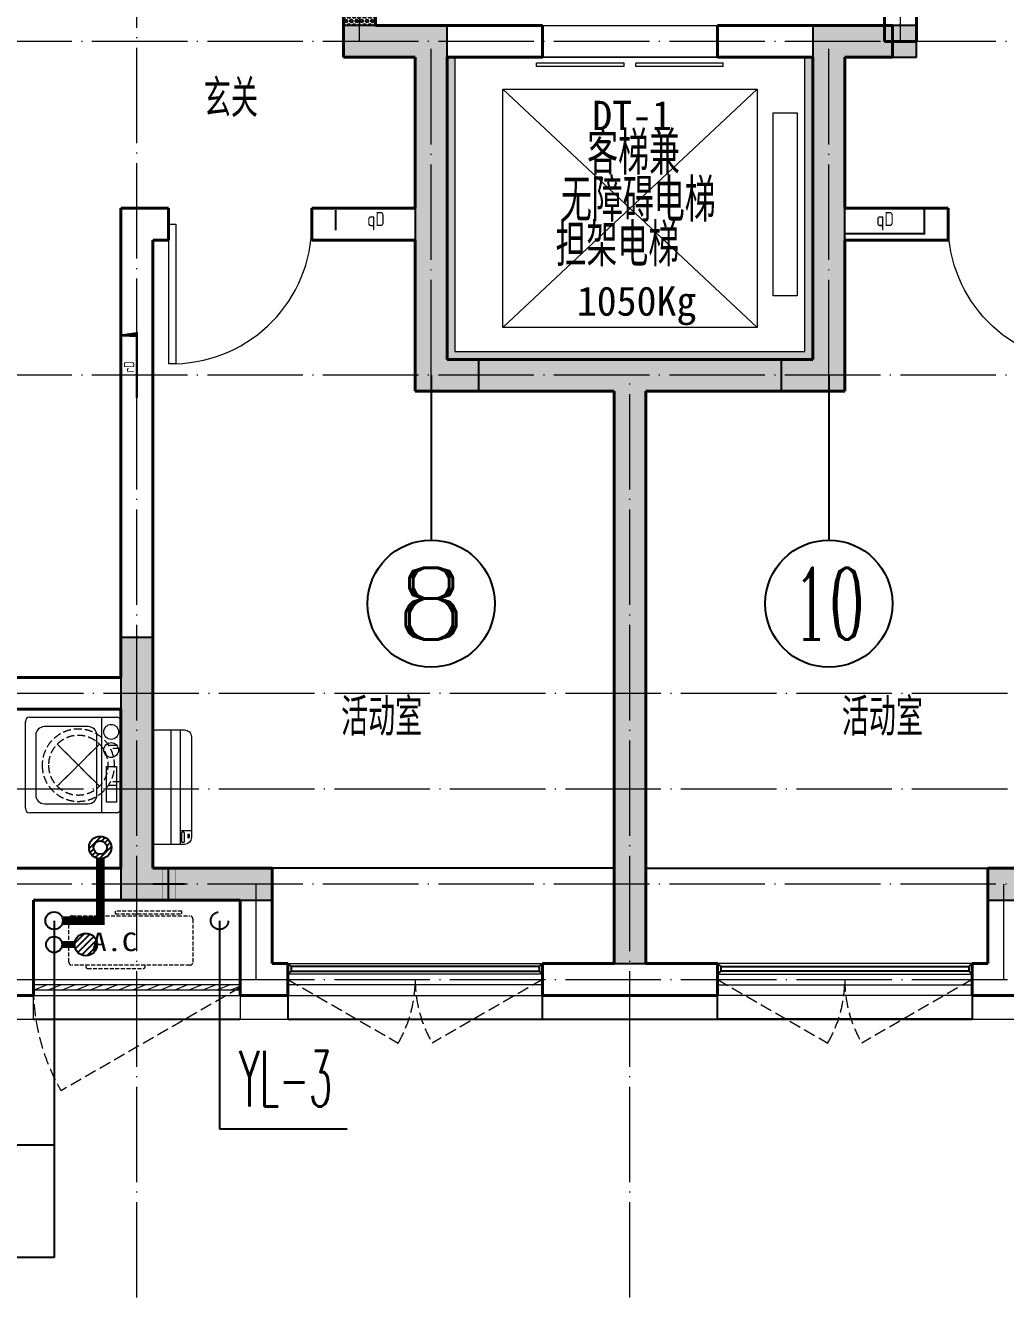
# Model space of a CAD drawing. Extents: x 27938 to 1042331, y -235042 to 1535213.
# Drawn here: x 690817 to 696977, y 362824 to 370824 of the extents above; entities that cross this region are included whole.
import ezdxf
from ezdxf.enums import TextEntityAlignment as Align

# ---------------------------------------------------------------- set-up
doc = ezdxf.new("R2010")
doc.units = 0
doc.header["$LTSCALE"] = 1000
doc.header["$MEASUREMENT"] = 0
for name, pattern in [('$1$DASH', [0.35, 0.25, -0.1]), ('DASH', [0.35, 0.25, -0.1]), ('DOTE', [2.4200000000000004, 2, -0.2, 0.02, -0.2])]:
    doc.linetypes.add(name, pattern=pattern)
for name, color, linetype in [('$RECOVER_210609100354-0', 7, 'Continuous'), ('$RECOVER_210609100354-25', 7, 'Continuous'), ('3-栏杆1', 135, 'Continuous'), ('3.5方案汇报，与郭总、侯月琴确定户型_t8$0$2020.03.04 -1安徽标准化洋房户型(UA）_t8_t8$0$看线', 154, 'Continuous'), ('AXIS', 3, 'Continuous'), ('AXIS_TEXT', 4, 'Continuous'), ('COLUMN', 9, 'Continuous'), ('DIM_凝结', 3, 'Continuous'), ('DIM_污水', 3, 'Continuous'), ('DIM_雨水', 3, 'Continuous'), ('EQUIP_地漏', 7, 'Continuous'), ('PIPE-凝结', 150, 'N'), ('PIPE-污水', 2, 'W'), ('PUB_TEXT', 4, 'Continuous'), ('VPIPE-凝结', 150, 'Continuous'), ('VPIPE-污水', 2, 'W'), ('VPIPE-雨水', 4, 'DASH'), ('保温', 6, 'Continuous'), ('机电标识类', 1, 'Continuous'), ('看线', 251, 'Continuous')]:
    doc.layers.add(name, color=color, linetype=linetype)
for name, color, linetype, lineweight in [('3.5方案汇报，与郭总、侯月琴确定户型_t8$0$STAIR', 2, 'Continuous', 18), ('DOTE', 19, 'DOTE', 9), ('EQUIP-消防', 3, 'Continuous', 20), ('LVTRY', 1, 'Continuous', 13), ('PUB_HATCH', 8, 'Continuous', 9), ('WALL', 9, 'Continuous', 40), ('WINDOW', 8, 'Continuous', 15), ('填充', 251, 'Continuous', 5), ('平面-空调室内机', 176, 'Continuous', 9), ('平面-空调预留孔', 173, 'Continuous', 15), ('空调', 76, 'Continuous', 13)]:
    doc.layers.add(name, color=color, linetype=linetype, lineweight=lineweight)
doc.styles.add('_TCH_AXIS', font='COMPLEX', dxfattribs={"bigfont": 'GBCBIG'})
doc.styles.add('_TWT_SERIAL', font='simplex.shx', dxfattribs={"width": 0.6, "oblique": 10, "height": 3, "bigfont": 'aadri.shx'})
doc.styles.add('COMPLEX', font='COMPLEX')
doc.styles.get("Standard").update_dxf_attribs({"font": 'gbenor.shx', "bigfont": 'gbcbig.shx'})
doc.styles.add('房间名称', font='TSSDENG', dxfattribs={"width": 0.8, "bigfont": 'HZTXT'})
doc.styles.add('黑体', font='simhei.ttf')
doc.linetypes.add('N', pattern='A,3,-0.2,["N",Standard,S=0.25,R=0,X=-0.1,Y=-0.115],-0.2', length=3.4)
doc.linetypes.add('W', pattern='A,3,-0.2,["W",Standard,S=0.25,R=0,X=-0.1,Y=-0.115],-0.2', length=3.4)
pattern_1 = [(90, (0, 0), (-16.49778, 1.010197673501861e-15), [9.525, -19.05]), (210, (0, 0), (8.248889999999996, -14.28749658604684), [9.525, -19.05]), (150, (5.83238038093927e-16, 9.525), (-8.248890000000003, -14.28749658604684), [9.525, -19.05])]

# ---------------------------------------------------------------- blocks, each defined once
blk = doc.blocks.new('RECTANG')
at = {"color": 0}
for p, q in [((1.00000000000004, 1.00000000000004), (0, 1.00000000000004)), ((0, 1.00000000000004), (0, 0)), ((1.00000000000004, 0), (1.00000000000004, 1.00000000000004)), ((0, 0), (1.00000000000004, 0))]:
    blk.add_line(p, q, dxfattribs=at)
blk = doc.blocks.new('洗衣机')
at = {"layer": 'LVTRY', "color": 0}
for p, q in [((3790993.746954995, 243444.5237557961), (3790993.746954995, 242899.1124234381)), ((3791567.361739737, 243472.1311109139), (3791020.978428917, 243472.1311109139)), ((3791116.547650196, 243472.1311109139), (3791116.547650196, 242871.5050683203)), ((3791594.59321366, 242899.1124234381), (3791594.59321366, 243444.5237557961)), ((3791198.977629842, 243412.6941587822), (3791474.884451542, 243412.6941587822)), ((3791145.054954439, 242982.4807401235), (3791145.054954439, 243358.0271784722)), ((3791528.807126945, 243358.0271784722), (3791528.807126945, 242982.4807401235)), ((3791474.884451542, 242927.8137598135), (3791198.977629842, 242927.8137598135)), ((3791020.978428917, 242871.5050683203), (3791567.361739737, 242871.5050683203))]:
    blk.add_line(p, q, dxfattribs=at)
at = {"layer": 'LVTRY', "color": 0, "extrusion": (0, 0, -1)}
for centre, major_axis, ratio, start_param, end_param in [((3791020.978428917, 243444.5237557961), (-1.908531711022078e-08, 27.60735511779785), 0.9863847444471043, -1.570796326112996, 7.008549296472211e-10), ((3791567.361739737, 243444.5237557961), (-5.264563262736361e-09, 27.60735511779785), 0.9863847444471043, 1.933262439024475e-10, 1.570796326982994), ((3791055.147302595, 243379.8474220779), (-1.532403957494624e-08, 46.92390957762836), 0.9863847444493448, 3.141592653920872, 9.424777961100459), ((3791198.977629842, 243358.0271784722), (4.764609934498854e-09, 54.66698031005217), 0.9863847444472746, 4.712388980298719, 6.283185307091227), ((3791474.884451542, 243358.0271784722), (-4.76474120185596e-09, 54.66698031005217), 0.9863847444472746, 8.836242848531128e-11, 1.57079632688087), ((3791055.147302595, 243265.6659087724), (-1.532403957494624e-08, 46.92390957762836), 0.9863847444493448, 3.141592653920872, 9.424777961100459), ((3791198.977629842, 242982.4807401235), (-6.265914279833452e-09, 54.66698031005218), 0.9863847444472746, 3.141592653705994, 4.712388980497749), ((3791474.884451542, 242982.4807401235), (6.265651745155644e-09, 54.66698031005217), 0.986384744447275, 1.570796326681842, 3.141592653473596), ((3791020.978428917, 242899.1124234381), (1.908525212675288e-08, 27.60735511779785), 0.9863847444471043, 3.14159265288894, 4.712388979702792), ((3791567.361739737, 242899.1124234381), (5.264433297526799e-09, 27.60735511779784), 0.9863847444471044, 1.570796326606803, 3.141592653396471)]:
    blk.add_ellipse(centre, major_axis=major_axis, ratio=ratio, start_param=start_param, end_param=end_param, dxfattribs=at)
at = {"layer": 'LVTRY', "color": 8, "xscale": 63.25620569481588, "yscale": 224.5369532744355, "zscale": 64.12934308941763, "rotation": 180}
blk.add_blockref('RECTANG', (3791085.200501846, 243162.4333077016), dxfattribs=at)
blk = doc.blocks.new('dnfhfn')
at = {"color": 0, "linetype": '$1$DASH', "ltscale": 0.2}
for p, q in [((101.8984962723892, 495.000031470118, -2.359636360997379e-09), (121.8984962723892, 495.000031470118, -2.359636360997379e-09)), ((101.8984962723892, 417.1853479389541, -2.359636360997379e-09), (101.8984962723892, 495.000031470118, -2.359636360997379e-09)), ((121.8984962723892, 495.000031470118, -2.359636360997379e-09), (121.8984962723892, 429.0058331504954, -2.359636360997379e-09)), ((353.1017998967993, 495.000031470118, -2.359636360997379e-09), (333.1017998967993, 495.000031470118, -2.359636360997379e-09)), ((333.1017998967993, 495.000031470118, -2.359636360997379e-09), (333.1017998967993, 429.0058331504954, -2.359636360997379e-09)), ((353.1017998967993, 417.1853479389541, -2.359636360997379e-09), (353.1017998967993, 495.000031470118, -2.359636360997379e-09))]:
    blk.add_line(p, q, dxfattribs=at)
at = {"color": 0, "linetype": '$1$DASH', "ltscale": 0.2, "elevation": -2.359636360997379e-09}
for points in [[(94.91774319857359, 360.0825529289432), (94.91774319857359, 360.0825529289432), (360.0827860850841, 94.91750992601737), (360.0827860850841, 94.91750992601737)], [(360.0827861726284, 360.0825529010035), (94.91774310916662, 94.91750995395705), (94.91774310916662, 94.91750995395705), (360.0827861726284, 360.0825529010035)]]:
    blk.add_lwpolyline(points, close=True, dxfattribs=at)
at = {"color": 0, "linetype": '$1$DASH', "ltscale": 0.2}
for radius in [227.5000000426377, 187.5000000426377]:
    blk.add_circle((227.5002646408975, 227.5000314274803, -2.359636360997379e-09), radius, dxfattribs=at)
blk = doc.blocks.new('ASDFSD')
at = {"layer": '3-栏杆1', "color": 0}
for p, q in [((681762.5879415963, 334937.5442401596), (681742.3193111992, 334955.3318184742)), ((681742.3193111992, 334955.3318184742), (681762.5879414161, 334937.5442403179)), ((681742.3193347491, 334888.4150854239), (681762.5879414133, 334908.2619604596)), ((681762.5879414161, 334937.5442403179), (681762.5879414133, 334908.2619604596)), ((683322.0506670028, 334937.4781505512), (681762.5879414163, 334937.5226424761)), ((681762.5879414135, 334908.2403724216), (683322.0506670056, 334908.1959003614)), ((683322.0506668226, 334937.5442278689), (683342.3192972196, 334955.3318061834)), ((683342.3192972196, 334955.3318061834), (683322.0506670028, 334937.5442280272)), ((683322.0506670028, 334937.5442280272), (683322.0506670056, 334908.2619481689)), ((683322.0506670056, 334908.2619481689), (683342.3192736697, 334888.4150731332)), ((683342.3192736697, 334888.4150731332), (683322.0506670056, 334908.2619481689))]:
    blk.add_line(p, q, dxfattribs=at)
blk = doc.blocks.new('dongkong')
at = {"color": 0}
blk.add_wipeout([(-603756.0415179721, 210770.96306340612), (-603756.0415180603, 210570.80961624245), (-603836.0415181214, 210570.80961593534), (-603836.0415181519, 210770.96306307407)], dxfattribs=at)
at = {"layer": '机电标识类', "color": 0, "linetype": 'DASH', "ltscale": 400}
for p, q in [((-603796.0415180789, 210770.9630630909), (-603796.0415180789, 210570.8096162414)), ((-603896.0415180789, 210670.6929921169), (-603696.0415180789, 210670.6929921169))]:
    blk.add_line(p, q, dxfattribs=at)
at = {"layer": '空调', "color": 0, "linetype": 'DASH', "const_width": 2}
blk.add_lwpolyline([(-603756.0415180789, 210770.9630630909), (-603756.0415180789, 210570.8096162414), (-603836.0415180789, 210570.8096162414), (-603836.0415180789, 210770.9630630909)], close=True, dxfattribs=at)
blk = doc.blocks.new('A$C001338C2')
at = {"color": 0}
for p, q in [((844.9999883423079, 303.6000072514144), (54.99998834231155, 303.6000543390692)), ((109.0525457565491, 214.7673082745569), (109.0525510513944, 303.6000511174025)), ((-1.49359439092e-05, 248.6000576173246), (-2.84423585981e-05, 22.0000576172315)), ((899.9999715576414, 22.00000397306576), (899.9999850640525, 248.6000039731589)), ((21.99997024633922, 5.63059293199e-05), (877.9999702463392, 5.2843679441e-06))]:
    blk.add_line(p, q, dxfattribs=at)
at = {"color": 0, "lineweight": 5}
for p, q in [((899.9999830474662, 214.7672611304297), (-1.69525337697e-05, 214.7673147745954)), ((899.9999787804518, 143.1781611304468), (-2.12195482163e-05, 143.1782147746126))]:
    blk.add_line(p, q, dxfattribs=at)
at = {"color": 0}
for points in [[(89.24090579471158, 226.3562818807586), (22.19125331861505, 226.3562858772129, -0.414213562372504), (16.6912536464406, 231.8562862050385), (16.69125431894281, 243.1390318179401, -0.414213562373095), (22.19125464676836, 248.6390314901146), (89.24090712286488, 248.6390274936603, -0.414213562373095), (94.74090679503934, 243.1390271658347), (94.74090612253713, 231.8562815529331, -0.414213562373095)], [(73.08482630450817, 275.0144977724194), (56.77886350143308, 275.0144987443309, -0.414213562373095), (51.27886382925863, 280.5144990721565), (51.27886400034913, 283.3844664433818, -0.414213562373095), (56.77886432817468, 288.8844661155563), (73.08482713124977, 288.8844651436448, -0.4142135623732024), (78.58482680342422, 283.3844648158192), (78.58482663233372, 280.5144974445939, -0.414213562373095)]]:
    blk.add_lwpolyline(points, format="xyb", close=True, dxfattribs=at)
for centre, radius, start, end in [((54.99998506405609, 248.6000543390692), 55.0000000000001, 89.99999658490542, 179.9999965849054), ((844.9999850640525, 248.6000072514144), 55.0000000000001, 359.9999965849054, 89.99999658490542), ((21.9999715576414, 22.00005630592932), 22.00000000000004, 179.9999965849054, 269.9999965849054), ((877.9999715576414, 22.00000528436794), 22.00000000000004, 269.9999965849054, 359.9999965849054)]:
    blk.add_arc(centre, radius, start, end, dxfattribs=at)
blk = doc.blocks.new('gsergvr')
at = {"layer": '平面-空调预留孔', "color": 0, "linetype": 'DASH', "ltscale": 0.1}
for p, q in [((34075.40689820799, 17176.21177392045), (34075.40689820799, 17166.21177392045)), ((34085.40689820799, 17156.21177392045), (34438.2425664645, 17156.21177392045)), ((34448.2425664645, 17166.21177392045), (34448.2425664645, 17176.21177392045))]:
    blk.add_line(p, q, dxfattribs=at)
blk.add_lwpolyline([(34728.55383313683, 17176.21177392068), (33988.55383313683, 17176.21177392045, -0.414213562373517), (33968.55383313683, 17196.21177392045), (33968.5538331373, 17466.21177392045, -0.414213562372746), (33988.5538331373, 17486.21177392045), (34728.55383313636, 17486.21177392045, -0.4142135623727947), (34748.55383313636, 17466.21177392045), (34748.55383313683, 17196.21177392091, -0.4142135623733224)], format="xyb", close=True, dxfattribs=at)
blk.add_lwpolyline([(34679.34183939642, 17515.32109233934), (34259.5236940319, 17515.32109233934), (34259.5236940319, 17500.20703668251), (34679.34183939642, 17500.20703668251)], close=True, dxfattribs=at)
for centre, start, end in [((34085.40689820799, 17166.21177392045), 180, 270), ((34438.2425664645, 17166.21177392045), 270, 0)]:
    blk.add_arc(centre, 10, start, end, dxfattribs=at)
at = {"layer": '平面-空调预留孔', "color": 0, "linetype": 'DASH', "ltscale": 0.1, "style": '黑体', "width": 1.2}
blk.add_text('A.C', height=117.045, dxfattribs=at).set_placement((34110.94965887904, 17264.83656359856))
blk = doc.blocks.new('rtyryrtyeeretee')
at = {"layer": '平面-空调预留孔', "color": 8}
blk.add_blockref('gsergvr', (635673.4605407391, 326705.7952499206), dxfattribs=at)
blk = doc.blocks.new('GFDGDGRDGRDG')
at = {"layer": 'DOTE', "linetype": 'DOTE', "ltscale": 0.3}
for p, q in [((584693.6727573578, 360558.3317887957), (584693.6727573578, 376108.3318260653)), ((586093.6727573578, 368458.3321396253), (586093.6727573579, 370358.3317887947)), ((589493.6727573576, 368458.3321396253), (589493.6727573575, 370358.3317887947)), ((626393.6739016925, 368458.3321396253), (573593.6739016977, 368458.3321396253)), ((586543.6727573578, 366358.3321396253), (586543.6727573579, 368458.3321396253)), ((589043.6727573577, 366358.3321396253), (589043.6727573577, 368458.3321396253)), ((626393.6739016924, 366358.3321396253), (573593.6739016977, 366358.3321396253)), ((587793.6727573577, 360558.3317887957), (587793.6727573578, 366358.3321396254)), ((573593.6739016977, 364358.3317887955), (626393.6739016924, 364358.3317887607)), ((573593.6739016977, 363758.3317887956), (626393.6739016923, 363758.3317887956)), ((626393.6739016923, 363158.3317887957), (573593.6739016977, 363158.3317887957)), ((585443.6727573579, 362558.3317887957), (585443.6727573578, 363158.3317887955)), ((590143.6727573575, 362558.3317887957), (590143.6727573576, 363158.3317887955)), ((573593.6739017051, 362558.3323982247), (626393.6739016923, 362558.3323982094))]:
    blk.add_line(p, q, dxfattribs=at)
blk = doc.blocks.new('VDVDVDCZSCCS')
at = {"layer": '保温', "linetype": 'Continuous', "ltscale": 10}
h = blk.add_hatch(dxfattribs=at)
h.set_pattern_fill('HEX', color=251, scale=10, angle=90, style=0)
h.set_pattern_definition(pattern_1)
h.paths.add_polyline_path([(546716.6777758279, 370823.7204600016), (546916.6777595185, 370823.7204599889), (546916.5739644961, 370973.7260572037), (546716.5739808055, 370973.7262538486)])
h = blk.add_hatch(dxfattribs=at)
h.set_pattern_fill('HEX', color=251, scale=10, angle=90, style=0)
h.set_pattern_definition(pattern_1)
h.paths.add_polyline_path([(549466.5778929805, 368523.7248067016), (549466.5778515742, 368723.7248036918), (547566.5772535016, 368723.7248037361), (547566.577294908, 368523.7248067458)])
h = blk.add_hatch(dxfattribs=at)
h.set_pattern_fill('HEX', color=251, scale=10, angle=90, style=0)
h.set_pattern_definition(pattern_1)
h.paths.add_polyline_path([(548416.6765335839, 364923.7247940315), (548616.6765172745, 364923.7247940188), (548616.6764863663, 368523.7247068925), (548416.6765026756, 368523.7249035374)])
at = {"layer": '保温', "color": 251, "linetype": 'Continuous', "ltscale": 10}
blk.add_line((548416.5786843646, 364923.7247940315), (548616.5786843668, 364923.7247940188), dxfattribs=at)
blk = doc.blocks.new('HFHFHFHFTF')
at = {"layer": 'PUB_HATCH'}
for points in [[(547366.5747184816, 370823.7207051624), (546716.5799266086, 370823.7204600016), (546716.5799266086, 370623.7204600016), (547166.5747184816, 370623.7207051624), (547166.5747172923, 368523.7246104958), (547566.5747172923, 368523.7246104958), (547566.5747172923, 368723.7246104958), (547366.5747174243, 368723.7246104958)], [(549666.5803951984, 370823.7207051624), (549666.5803962557, 368723.7246104958), (549466.5803963877, 368723.7246104958), (549466.5803963877, 368523.7246104958), (549866.5803963877, 368523.7246104958), (549866.5803951984, 370623.7207051624), (550316.5751870715, 370623.7204600016), (550316.5751870715, 370823.7204600016)], [(546266.5848187478, 365523.7262154915), (545516.581987363, 365523.724599217), (545516.5819885496, 366973.724541688), (545316.5819885496, 366973.724541688), (545316.581987363, 365323.724599217), (546266.5848187478, 365323.7262154915)], [(550766.5702949322, 365523.7262154915), (550766.5702949322, 365323.7262154915), (551716.573126317, 365323.724599217), (551716.5731251305, 366973.724541688), (551516.5731251305, 366973.724541688), (551516.573126317, 365523.724599217)]]:
    blk.add_hatch(color=256, dxfattribs=at).paths.add_polyline_path(points)
at = {"layer": 'COLUMN', "color": 8}
for p, q in [((547366.5747184816, 370823.7207051624), (546716.5799266086, 370823.7204600016)), ((546716.5799266086, 370823.7204600016), (546716.5799266086, 370623.7204600016)), ((547366.5747174243, 368723.7246104958), (547366.5747184816, 370823.7207051624)), ((549666.5803951984, 370823.7207051624), (549666.5803962557, 368723.7246104958)), ((550316.5751870715, 370823.7204600016), (549666.5803951984, 370823.7207051624)), ((550316.5751870715, 370623.7204600016), (550316.5751870715, 370823.7204600016)), ((546716.5799266086, 370623.7204600016), (547166.5747184816, 370623.7207051624)), ((547166.5747184816, 370623.7207051624), (547166.5747172923, 368523.7246104958)), ((549866.5803963877, 368523.7246104958), (549866.5803951984, 370623.7207051624)), ((549866.5803951984, 370623.7207051624), (550316.5751870715, 370623.7204600016)), ((547566.5747172923, 368723.7246104958), (547366.5747174243, 368723.7246104958)), ((547566.5747172923, 368523.7246104958), (547566.5747172923, 368723.7246104958)), ((549666.5803962557, 368723.7246104958), (549466.5803963877, 368723.7246104958)), ((549466.5803963877, 368723.7246104958), (549466.5803963877, 368523.7246104958)), ((547166.5747172923, 368523.7246104958), (547566.5747172923, 368523.7246104958)), ((549466.5803963877, 368523.7246104958), (549866.5803963877, 368523.7246104958)), ((545516.5819885496, 366973.724541688), (545316.5819885496, 366973.724541688)), ((545316.5819885496, 366973.724541688), (545316.581987363, 365323.724599217)), ((545516.581987363, 365523.724599217), (545516.5819885496, 366973.724541688)), ((546266.5848187478, 365523.7262154915), (545516.581987363, 365523.724599217)), ((546266.5848187478, 365323.7262154915), (546266.5848187478, 365523.7262154915)), ((550766.5702949322, 365523.7262154915), (550766.5702949322, 365323.7262154915)), ((551516.573126317, 365523.724599217), (550766.5702949322, 365523.7262154915)), ((545316.581987363, 365323.724599217), (546266.5848187478, 365323.7262154915)), ((550766.5702949322, 365323.7262154915), (551716.573126317, 365323.724599217))]:
    blk.add_line(p, q, dxfattribs=at)
blk = doc.blocks.new('GDGRDGDRGDFD')
at = {"layer": 'EQUIP-消防', "color": 0, "const_width": 12.82051282052028}
blk.add_lwpolyline([(136866.5605577994, 335507.811971089), (136366.5605577994, 335507.8119710906), (136366.5605577991, 335347.8119710904), (136866.5605577991, 335347.8119710888)], close=True, dxfattribs=at)
at = {"layer": 'PUB_TEXT', "color": 0, "style": '房间名称', "width": 0.8}
blk.add_text('qD', height=90, dxfattribs=at).set_placement((136565.0499633249, 335395.5346836653))
blk = doc.blocks.new('FSFSFSFSEG')
at = {"layer": 'EQUIP-消防', "color": 0, "const_width": 12.82051282052028}
blk.add_lwpolyline([(136866.5605577994, 335152.5449090759), (136466.5605577994, 335152.5449090774), (136466.5605577991, 335052.5449090772), (136866.5605577991, 335052.5449090757)], close=True, dxfattribs=at)
at = {"layer": 'PUB_TEXT', "color": 0, "style": '房间名称', "width": 0.8}
blk.add_text('rD', height=64.8, dxfattribs=at).set_placement((136633.7425204425, 335069.0046025831))
blk = doc.blocks.new('HGFHGGGDFGRD')
at = {"color": 8}
blk.add_blockref('GDGRDGDRGDFD', (556400.014160394, 34165.91269551835), dxfattribs=at)
for name, p, rotation in [('GDGRDGDRGDFD', (559591.5669072001, 34169.39107311015), 359.9985591725983), ('FSFSFSFSEG', (1026569.124335467, 232007.164587272), 90)]:
    blk.add_blockref(name, p, dxfattribs=dict(at, rotation=rotation))
blk = doc.blocks.new('$WINLIB2D$00000001')
at = {"color": 0}
for points in [[(-0.4999999999999964, 0.5000000000000142), (-0.4999999999999964, -0.4999999999999858)], [(-0.4999999999999964, 0.5000000000000142), (0.5000000000000036, 0.5000000000000142)], [(0.5000000000000036, -0.4999999999999858), (0.5000000000000036, 0.5000000000000142)], [(0.5000000000000036, 0.1666666666666714), (-0.4999999999999964, 0.1666666666666714)], [(0.5000000000000036, -0.1666666666666572), (-0.4999999999999964, -0.1666666666666572)], [(-0.4999999999999964, -0.4999999999999858), (0.5000000000000036, -0.4999999999999858)]]:
    blk.add_lwpolyline(points, dxfattribs=at)
blk = doc.blocks.new('$DorLib2D$00000001')
for p, q in [((0.45, 0.9750000000000001), (0.5000000000000002, 0.9750000000000001)), ((0.45, 0), (0.45, 0.9750000000000001)), ((0.5, 0), (0.5, 0.9750000000000001)), ((0.5, 0), (0.45, 0))]:
    blk.add_line(p, q)
at = {"lineweight": 13}
blk.add_arc((0.475, 0), 0.975, 91.4692835813538, 180, dxfattribs=at)
blk = doc.blocks.new('$DORLIB2D$00000127')
at = {"color": 0}
for points in [[(-0.5333333333328483, 0.7948983154366971), (-0.5333333333328483, 0.690405644187237)], [(-0.03333333333284827, 0.7948983154366971), (-0.5333333333328483, 0.7948983154366971)], [(-0.03333333333284827, 0.7948983154366971), (-0.03333333333284827, 0.690405644187237)], [(0.5333333333328483, 0.7948983154366971), (0.03333333333284827, 0.7948983154366971)], [(0.03333333333284827, 0.7948983154366971), (0.03333333333284827, 0.690405644187237)], [(0.5333333333328483, 0.7948983154366971), (0.5333333333328483, 0.690405644187237)], [(-0.03333333333284827, 0.690405644187237), (-0.5333333333328483, 0.690405644187237)], [(0.5333333333328483, 0.690405644187237), (0.03333333333284827, 0.690405644187237)], [(0.5, 0.4999999999999858), (-0.5, 0.4999999999999858)]]:
    blk.add_lwpolyline(points, dxfattribs=at)
blk = doc.blocks.new('$WINLIB2D$00000039')
at = {"color": 0}
for points in [[(-0.4999999999983409, 0.5000000000445652), (-0.4999999999999964, -0.4999999999999716)], [(0.5000000000016591, 0.4999999999536158), (-0.4999999999983409, 0.5000000000445652)], [(0.4999999999983338, -0.5000000000463842), (0.4999999999999609, 0.4999999999999432)], [(-0.499999999999428, 0.1666666667124446), (0.500000000000572, 0.1666666666205998)], [(-0.3838834764901549, -0.166666666632409), (-0.4479860405916831, 0.1666666667079113)], [(-0.3158924398378069, -0.166666666637866), (-0.3799950039392748, 0.1666666667006353)], [(-0.2479014031851996, -0.166666666645142), (-0.3120039672867243, 0.1666666666951784)], [(-0.1799103665328481, -0.1666666666505989), (-0.2440129306343159, 0.1666666666887977)], [(-0.1119193298802692, -0.1666666666569512), (-0.1760218939817904, 0.1666666666824455)], [(-0.04392829322788927, -0.1666666666633319), (-0.1080308573293216, 0.1666666666760648)], [(0.02406274342471804, -0.1666666666696841), (-0.04003982067680312, 0.1666666666697125)], [(0.09205378007703402, -0.1666666666751411), (0.02795121597557682, 0.1666666666642556)], [(0.1600448167296129, -0.1666666666815217), (0.0959422526280953, 0.1666666666578749)], [(0.2280358533819644, -0.166666666687874), (0.163933289280525, 0.1666666666505989)], [(0.2960268900345753, -0.1666666666942547), (0.231924325933047, 0.1666666666460657)], [(0.3640179266869801, -0.1666666667006069), (0.2999153625854838, 0.166666666639685)], [(0.4320089633395341, -0.1666666667060639), (0.3679063992380058, 0.166666666632409)], [(0.4999999999916831, -0.1666666667115209), (0.4358974358904746, 0.1666666666260568)], [(-0.4518745131427302, -0.1666666666260284), (-0.5000000000072298, 0.08358586507802102)], [(-0.500000000000572, -0.1666666666214951), (0.499999999999428, -0.1666666667124446)], [(0.4999999999983338, -0.5000000000463842), (-0.5000000000016662, -0.4999999999554348)]]:
    blk.add_lwpolyline(points, dxfattribs=at)
blk = doc.blocks.new('_AXISO')
blk.add_circle((0, 0), 0.5)
at = {"layer": 'AXIS_TEXT', "style": 'COMPLEX', "width": 1.041666666666667}
blk.add_attdef('A', text='', height=0.56, dxfattribs=at).set_placement((-0.25, -0.28), (0.25, -0.28), align=Align.FIT)
blk = doc.blocks.new('$TwtSys$00000141')
for p, q in [((-141.2940945534228, 11.5081675418387), (-15.12463543624108, 137.6776266590259)), ((-141.2940945534228, 11.5081675418387), (-15.12463543624108, 137.6776266590259)), ((-130.8287533366456, -52.58172021128667), (52.58172021128667, 130.8287533366511)), ((-130.8287533366456, -52.58172021128667), (52.58172021128667, 130.8287533366511)), ((-99.70205614729821, -99.70205614730912), (99.70205614729821, 99.70205614729821)), ((-99.70205614729821, -99.70205614730367), (99.70205614729821, 99.70205614729821)), ((-48.53417053355224, -130.5918998453235), (131.3741195312687, 49.31639021949741)), ((-48.53417053355224, -130.5918998453235), (131.3741195312687, 49.31639021950286)), ((17.14666153208782, -138.38927842878), (138.3892210518698, -17.146718909009)), ((17.14666153208782, -138.38927842878), (138.3892210518698, -17.146718909009))]:
    blk.add_line(p, q)
blk.add_circle((0, 0), 141)
blk.add_circle((0, 0), 141)
blk = doc.blocks.new('$TwtSys$00000543')
for p, q in [((-140.4178742026088, -12.79924233433667), (12.79924233408019, 140.4178742028653)), ((-12.79924233408019, -140.4178742028653), (140.4178742031218, 12.79924233433667)), ((18.69843284787567, 82.50774878188349), (62.55481905883789, 126.3641349931022)), ((59.82123368834073, 59.82123368834073), (99.70205614757651, 99.70205614732004)), ((82.50774878213997, 18.69843284761919), (126.3641349931022, 62.55481905883789)), ((-126.3641349931022, -62.55481905883789), (-82.50774878213997, -18.69843284761919)), ((-99.70205614962833, -99.70205614962833), (-59.82123368834073, -59.82123368834073)), ((-62.55481905883789, -126.3641349931022), (-18.69843284736271, -82.50774878188349))]:
    blk.add_line(p, q)
for radius in [141, 84.6]:
    blk.add_circle((0, 0), radius)

msp = doc.modelspace()

# ---------------------------------------------------------------- hatches: boundary and pattern name
at = {"layer": 'PIPE-污水'}
for points in [[(691286.5790500379, 365193.7247938624), (691314.0790500626, 365193.7247939537), (691314.0790501041, 365166.2247938941)], [(691286.5790500379, 365193.7247938624), (691286.5790500357, 365166.2247939537), (691314.0790501041, 365166.2247938941)]]:
    msp.add_hatch(color=256, dxfattribs=at).paths.add_polyline_path(points)
at = {"layer": '填充'}
h = msp.add_hatch(dxfattribs=at)
h.set_pattern_fill('隔热材料02', color=8, scale=100, style=0)
h.set_pattern_definition([(0, (-479591.8169323691, -240014.9056857938), (0, 50), []), (0, (-479591.8169323691, -239998.2391857938), (0, 50), []), (270, (-479548.0754323691, -239989.6079357938), (50, -9.184850993605149e-15), [5.01775, -44.98225]), (270, (-479585.5341823691, -239989.6079357938), (50, -9.184850993605149e-15), [5.01775, -44.98225]), (90, (-479560.0224323691, -240023.5369357938), (-50, 3.061616997868383e-15), [5.01775, -44.98225]), (90, (-479573.5874323692, -240023.5369357938), (-50, 3.061616997868383e-15), [5.01775, -44.98225]), (180, (-479541.7926823691, -240031.5724357938), (-6.123233995736766e-15, -50), [50.02425, 0.02425]), (135, (-479555.7499323691, -240029.0636857938), (2.775557561562891e-15, 49.99987405109137), [4.268000000000001, -66.44274999999999]), (116.56505, (-479508.767932369, -240026.0456857939), (0.0001128305918363104, 49.99993342107836), [2.804999999999995, -108.9984999999999]), (116.56505, (-479558.767932369, -240026.0456857939), (0.0001128305918363104, 49.99993342107836), [2.804999999999995, -108.9984999999999]), (153.43495, (-479500.732432369, -240031.5724357938), (-0.0001128305918057793, 49.99993342107837), [5.609999999999999, -106.1935]), (153.43495, (-479550.732432369, -240031.5724357938), (-0.0001128305918057793, 49.99993342107837), [5.609999999999999, -106.1935]), (63.43495000000001, (-479510.0224323691, -240018.5191857938), (-0.0001128305918307593, 49.99993342107837), [26.714, -85.0895]), (63.43495000000001, (-479560.0224323691, -240018.5191857938), (-0.0001128305918307593, 49.99993342107837), [26.714, -85.0895]), (116.56505, (-479498.0754323691, -239989.6079357938), (0.0001128305918363104, 49.99993342107836), [2.804999999999995, -108.9984999999999]), (116.56505, (-479548.0754323691, -239989.6079357938), (0.0001128305918363104, 49.99993342107836), [2.804999999999995, -108.9984999999999]), (135, (-479549.3299323692, -239987.0991857938), (2.775557561562891e-15, 49.99987405109137), [4.268000000000001, -66.44274999999999]), (153.43495, (-479502.3479323691, -239984.0811857939), (-0.0001128305918057793, 49.99993342107837), [5.609999999999999, -106.1935]), (153.43495, (-479552.3479323691, -239984.0811857939), (-0.0001128305918057793, 49.99993342107837), [5.609999999999999, -106.1935]), (45, (-479584.2796823691, -239987.0991857938), (0, 49.99987405109137), [4.268000000000001, -66.44274999999999]), (63.43495000000001, (-479535.5341823691, -239989.6079357938), (-0.0001128305918307593, 49.99993342107837), [2.805, -108.9985]), (63.43495000000001, (-479585.5341823691, -239989.6079357938), (-0.0001128305918307593, 49.99993342107837), [2.805, -108.9985]), (26.56505, (-479531.2619323692, -239984.0811857939), (0.0001128305918307593, 49.99993342107837), [5.609999999999999, -106.1935]), (26.56505, (-479581.2619323692, -239984.0811857939), (0.0001128305918307593, 49.99993342107837), [5.609999999999999, -106.1935]), (116.56505, (-479523.5874323692, -240018.5191857938), (0.0001128305918363104, 49.99993342107836), [26.71399999999996, -85.08949999999986]), (116.56505, (-479573.5874323692, -240018.5191857938), (0.0001128305918363104, 49.99993342107836), [26.71399999999996, -85.08949999999986]), (45, (-479577.8596823692, -240029.0636857938), (0, 49.99987405109137), [4.268000000000001, -66.44274999999999]), (63.43495000000001, (-479524.8416823692, -240026.0456857939), (-0.0001128305918307593, 49.99993342107837), [2.805, -108.9985]), (63.43495000000001, (-479574.8416823692, -240026.0456857939), (-0.0001128305918307593, 49.99993342107837), [2.805, -108.9985]), (26.56505, (-479532.877432369, -240031.5724357938), (0.0001128305918307593, 49.99993342107837), [5.609999999999999, -106.1935]), (26.56505, (-479582.877432369, -240031.5724357938), (0.0001128305918307593, 49.99993342107837), [5.609999999999999, -106.1935])])
h.paths.add_polyline_path([(695716.5803966636, 370623.7251179202), (695766.5803966636, 370623.7251179186), (695766.5803965958, 368723.7251178984), (693466.5803965859, 368723.7251179164), (693466.5803965596, 370623.7251179197), (693516.5803965596, 370623.7251179189), (693516.5803965853, 368773.7251179134), (695716.5803965974, 368773.7251178989)])

# ---------------------------------------------------------------- linework, layer by layer
at = {"layer": '$RECOVER_210609100354-0', "color": 8, "const_width": 8}
for points in [[(690566.582311673, 364723.7242706038), (690566.582311673, 364573.7242706038), (690866.582311673, 364573.7242706038), (690866.5823116767, 364723.7247843071)], [(692166.5821823177, 364723.7247953175), (692166.5821823177, 364573.7247953175), (692466.5821823177, 364573.7247953175), (692466.5821823215, 364723.7253090208)], [(697066.5729313623, 364723.7247953175), (697066.5729313623, 364573.7247953175), (696766.5729313623, 364573.7247953175), (696766.5729313586, 364723.7253090208)]]:
    msp.add_lwpolyline(points, dxfattribs=at)
at = {"layer": '3.5方案汇报，与郭总、侯月琴确定户型_t8$0$2020.03.04 -1安徽标准化洋房户型(UA）_t8_t8$0$看线', "color": 8, "ltscale": 10}
for p, q in [((694516.5788049356, 365523.7175856116), (692366.5821823087, 365523.7247941582)), ((694716.5763087445, 365523.7175856116), (696866.5729313714, 365523.7247941582))]:
    msp.add_line(p, q, dxfattribs=at)
at = {"layer": '3.5方案汇报，与郭总、侯月琴确定户型_t8$0$STAIR', "color": 8}
for p, q in [((695416.5750149158, 370423.7261481715), (693816.5750149153, 368923.7261481729)), ((693816.5750149153, 370423.7261481715), (695416.5750149158, 368923.7261481729))]:
    msp.add_line(p, q, dxfattribs=at)
for points in [[(693816.5750149153, 368923.7261481729), (693816.5750149153, 370423.7261481715), (695416.5750149158, 370423.7261481715), (695416.5750149158, 368923.7261481729)], [(695516.5750149062, 369123.7261482884), (695516.5750149062, 370273.7261482889), (695666.575014909, 370273.7261482889), (695666.575014909, 369123.7261482884)]]:
    msp.add_lwpolyline(points, close=True, dxfattribs=at)
at = {"layer": 'AXIS'}
for p, q in [((693366.5747206898, 368623.7261482028), (693366.5747206898, 367587.4630881807)), ((695866.5747206924, 368623.7263689502), (695866.5749036942, 367587.4633089281))]:
    msp.add_line(p, q, dxfattribs=at)
at = {"layer": 'DIM_凝结'}
for p, q in [((690996.576560321, 365043.7247942374), (690996.576560321, 363076.3143384498)), ((690996.576560321, 363076.3143384498), (690019.7383531154, 363076.3143384498))]:
    msp.add_line(p, q, dxfattribs=at)
at = {"layer": 'DIM_污水'}
for p, q in [((690996.576560321, 365193.7247942374), (690996.576560321, 363781.1950435853)), ((690996.576560321, 363781.1950435853), (689941.3177958466, 363781.1950435853))]:
    msp.add_line(p, q, dxfattribs=at)
at = {"layer": 'DIM_雨水'}
for p, q in [((692036.5765603052, 365193.7247941225), (692036.5765603052, 363885.4798300366)), ((692036.5765603052, 363885.4798300366), (692837.7505463288, 363885.4798300366))]:
    msp.add_line(p, q, dxfattribs=at)
at = {"layer": 'PIPE-凝结', "const_width": 45}
msp.add_lwpolyline([(691046.576560321, 365043.7247942374), (691126.076560321, 365043.7247942374)], dxfattribs=at)
at = {"layer": 'PIPE-污水', "const_width": 55.00000000000001}
for points in [[(691286.5790500626, 365583.2247939551), (691286.5790500626, 365193.7247939537)], [(691051.576560321, 365193.7247941836), (691286.5790500625, 365193.7247939537)]]:
    msp.add_lwpolyline(points, dxfattribs=at)
at = {"layer": 'VPIPE-凝结'}
msp.add_circle((690996.576560321, 365043.7247942374), 50, dxfattribs=at)
at = {"layer": 'VPIPE-污水'}
msp.add_circle((690996.576560321, 365193.7247942374), 55, dxfattribs=at)
at = {"layer": 'VPIPE-雨水'}
msp.add_circle((692036.5765603052, 365193.7247941225), 55, dxfattribs=at)
at = {"layer": 'WALL', "color": 8}
for p, q in [((692816.5789703393, 370973.7260737512), (692816.5792564441, 370623.7261481711)), ((693016.5790929542, 370823.726148167), (693016.57897035, 370973.7262372356)), ((696216.5761433349, 370973.7262372216), (696216.5759389845, 370723.7248760862)), ((696416.5759389845, 370723.7247126018), (696416.5761433373, 370973.7260737371)), ((693016.5790929542, 370823.726148167), (693366.5784615091, 370823.7261481799)), ((694066.5750149154, 370823.7261481811), (693366.5784615091, 370823.7261481799)), ((694066.5750149154, 370623.7261481698), (694066.5750149154, 370823.7261481811)), ((695866.5806807624, 370823.7261481801), (695166.5750149156, 370823.7261481812)), ((695166.5750149156, 370823.7261481812), (695166.5750149154, 370623.72614817)), ((695866.5806807496, 370823.7261481801), (696266.5797168426, 370823.7261482311)), ((696266.5797168426, 370823.7261482311), (696266.5797168681, 370623.7261482311)), ((696216.5759389845, 370723.7248760862), (696416.5759389845, 370723.7247126018)), ((692816.5792564441, 370623.7261481711), (693266.5784109391, 370623.7261481712)), ((693266.578001684, 369673.7251450903), (693266.5784109391, 370623.7261481712)), ((693466.5779735944, 369573.7251020174), (693466.5784259331, 370623.72614817)), ((693466.5784259331, 370623.72614817), (694066.5750149154, 370623.7261481698)), ((695166.5750149154, 370623.72614817), (695766.5806067811, 370623.7261481702)), ((695766.5806067811, 370623.7261481702), (695766.5798302676, 369573.7252190514)), ((695966.5806067861, 370623.7261482242), (695966.579904203, 369673.7251450982)), ((695966.5806067861, 370623.7261482242), (696266.5797168681, 370623.7261482311)), ((691416.579445702, 369673.7251450714), (691416.5793744938, 366723.7247942421)), ((691716.5794564547, 369673.7251450652), (691416.579445702, 369673.7251450714)), ((691716.5794564567, 369473.7251450826), (691716.5794564547, 369673.7251450652)), ((693266.578001684, 369673.7251450903), (692616.5794564929, 369673.7251450744)), ((692616.5794564929, 369673.7251450744), (692616.579456495, 369473.7251450918)), ((696616.575657185, 369673.7251450953), (695966.579904203, 369673.7251450982)), ((696616.5756571831, 369473.7251450733), (696616.575657185, 369673.7251450953)), ((693466.5776074316, 368723.7248052764), (693466.5779735944, 369573.7251020175)), ((695766.5798302676, 369573.7252190514), (695766.5792016668, 368723.7251178981)), ((691616.5794528095, 369473.7251450834), (691616.5793840138, 366623.7247918245)), ((691616.5794528095, 369473.7251450834), (691716.5794564567, 369473.7251450826)), ((692616.579456495, 369473.7251450918), (693266.5779154962, 369473.7251451002)), ((693266.5775062413, 368523.724805275), (693266.5779154962, 369473.7251451002)), ((695966.5797563276, 369473.7251450917), (695966.5790537454, 368523.7251723015)), ((695966.5797563276, 369473.7251450917), (696616.5756571831, 369473.7251450733)), ((694616.577556844, 368723.724805225), (693466.5776074316, 368723.7248052764)), ((695766.5792016668, 368723.7251178981), (694616.5775296506, 368723.724805225)), ((694516.5775796112, 368523.7248052277), (693266.5775062413, 368523.724805275)), ((694516.5775796112, 368523.7248052277), (694516.5786693672, 364923.7247940248)), ((695966.5790537454, 368523.7251723015), (694716.5775946117, 368523.7248324321)), ((694716.5775946117, 368523.7248324321), (694716.5786843678, 364923.7247940278)), ((691416.5793744938, 366723.7247942421), (690466.5823115028, 366723.7247942464)), ((690466.582311502, 366523.7247942396), (691416.5793571243, 366523.7247942384)), ((691416.5793571243, 366523.7247942384), (691416.5793514799, 365523.7247941849)), ((691416.5793514799, 365523.7247941849), (690666.5765602964, 365523.7247941851)), ((692366.5821823735, 365523.7247941783), (692366.5821823733, 364923.7247941468)), ((696866.572931314, 365523.724794162), (697616.5757213654, 365523.7247941622)), ((696866.572931314, 365523.724794162), (696866.5729313142, 364923.7247941499)), ((690866.5765603394, 365323.7247942383), (690866.5765603057, 364723.72479443)), ((691516.5793713361, 365323.7247942383), (690866.5765603394, 365323.7247942383)), ((692166.5821823567, 365323.7247942319), (692166.5821823565, 364723.7247942075)), ((692466.5821824048, 364923.7247941348), (692366.5821823733, 364923.7247941468)), ((692466.5821823935, 364723.7247941916), (692466.5821824048, 364923.7247941348)), ((694516.5786693672, 364923.7247940248), (694066.5821824006, 364923.724794044)), ((694066.5821824006, 364923.724794044), (694066.5821823892, 364723.7247941027)), ((695166.5729312894, 364923.7247940591), (694716.5786843678, 364923.7247940278)), ((695166.5729313007, 364723.7247940992), (695166.5729312894, 364923.7247940591)), ((696866.5729313142, 364923.7247941499), (696766.572931247, 364923.72479415)), ((696766.572931247, 364923.72479415), (696766.5729312584, 364723.72479419)), ((690866.5765603057, 364723.72479443), (690566.582311673, 364723.7247938942)), ((692166.5821823565, 364723.7247942075), (692466.5821823935, 364723.7247941916)), ((694066.5821823892, 364723.7247941027), (694616.5787071328, 364723.7247940713)), ((694616.5764065472, 364723.7247940713), (695166.5729313007, 364723.7247940992)), ((696766.5729312584, 364723.72479419), (697066.5729313309, 364723.7247942106))]:
    msp.add_line(p, q, dxfattribs=at)
at = {"layer": 'WINDOW'}
for p, q in [((694066.5750149157, 370823.72614818), (695166.5750149157, 370823.7261481801)), ((694066.5750149157, 370623.72614818), (695166.5750149157, 370623.7261481801))]:
    msp.add_line(p, q, dxfattribs=at)
at = {"layer": 'WINDOW', "color": 8, "linetype": 'DASH', "ltscale": 0.3}
for points in [[(692466.5821824546, 364823.7247941099), (693159.4025054877, 364423.724794108, 0.1316524975905399), (693266.582182461, 364823.7247941176)], [(694066.5821824673, 364823.7247941099), (693373.7618594344, 364423.724794108, -0.1316524975905399), (693266.5821824609, 364823.7247941176)], [(695166.5729312131, 364823.7247941098), (695859.3932542459, 364423.7247941077, 0.1316524975905399), (695966.5729312195, 364823.7247941174)], [(696766.5729312258, 364823.7247941095), (696073.7526081926, 364423.7247941077, -0.1316524975905399), (695966.5729312194, 364823.7247941174)], [(692166.5765602384, 364773.7247953266), (691040.7435353119, 364123.7247953234, -0.1316524976281984), (690866.5765602577, 364773.7247953314)]]:
    msp.add_lwpolyline(points, format="xyb", dxfattribs=at)
at = {"layer": '填充', "color": 8}
msp.add_lwpolyline([(695716.5803966636, 370623.7251179202), (695766.5803966636, 370623.7251179186), (695766.5803965958, 368723.7251178984), (693466.5803965859, 368723.7251179164), (693466.5803965596, 370623.7251179197), (693516.5803965596, 370623.7251179189), (693516.5803965853, 368773.7251179134), (695716.5803965974, 368773.7251178989)], close=True, dxfattribs=at)
at = {"layer": '看线', "color": 8, "ltscale": 0.5}
for points in [[(692466.5821824016, 364723.7247941922), (692466.5821824016, 364573.7247941922), (694066.582182426, 364573.7247943193), (694066.5821824274, 364723.7247942935)], [(696766.5729313244, 364723.7247940007), (696766.5729313244, 364573.7247940007), (695166.5729312999, 364573.7247941278), (695166.5729312986, 364723.724794102)], [(690866.582311673, 364573.7242706038), (692166.5821823177, 364573.7247953175)], [(692466.5821827063, 364573.7242793661), (696766.5729313244, 364573.7247940007)]]:
    msp.add_lwpolyline(points, dxfattribs=at)

# ---------------------------------------------------------------- block references
at = {"layer": '$RECOVER_210609100354-25', "color": 8, "xscale": -1}
msp.add_blockref('洗衣机', (4482410.422986721, 123001.3236047417), dxfattribs=at)
at = {"color": 8}
for name, p in [('HGFHGGGDFGRD', (0, 0)), ('rtyryrtyeeretee', (21447.40840197715, 21031.70971601893))]:
    msp.add_blockref(name, p, dxfattribs=at)
at = {"layer": '3-栏杆1', "color": 8}
msp.add_blockref('ASDFSD', (10724.26287086774, 29968.39297532773), dxfattribs=at)
at = {"layer": '3-栏杆1', "color": 8, "xscale": -1}
msp.add_blockref('ASDFSD', (1378508.892242812, 29968.39297532773), dxfattribs=at)
at = {"layer": 'AXIS'}
ref = msp.add_blockref('_AXISO', (693366.5747206898, 367187.4630881807), dxfattribs=dict(at, xscale=800, yscale=800, zscale=800))
ref.add_attrib('A', '8', dxfattribs={"layer": 'AXIS_TEXT', "height": 452.5483399593904, "style": '_TCH_AXIS', "width": 1.500000000000253}).set_placement((693140.3005507101, 366961.188918201), (693592.8488906695, 366961.188918201), align=Align.FIT)
ref = msp.add_blockref('_AXISO', (695866.5749743334, 367187.4633089281), dxfattribs=dict(at, xscale=800, yscale=800, zscale=800))
ref.add_attrib('A', '10', dxfattribs={"layer": 'AXIS_TEXT', "height": 452.5483399593904, "style": '_TCH_AXIS', "width": 0.7241379310346049}).set_placement((695640.3008043537, 366961.1891389484), (696092.8491443131, 366961.1891389484), align=Align.FIT)
at = {"layer": 'EQUIP_地漏', "xscale": 0.5, "yscale": 0.5, "zscale": 0.5}
msp.add_blockref('$TwtSys$00000543', (691286.5790500626, 365653.7247939551), dxfattribs=at)
at = {"layer": 'EQUIP_地漏', "xscale": 0.5, "yscale": 0.5, "zscale": 0.5, "rotation": 180}
msp.add_blockref('$TwtSys$00000141', (691196.576560321, 365043.7247942374), dxfattribs=at)
at = {"layer": 'WINDOW'}
for name, p, xscale, yscale, zscale, rotation in [('$DORLIB2D$00000127', (694616.5750149157, 370723.72614818), 1100, -200, 1100, 5.336080552226635e-12), ('$DorLib2D$00000001', (692166.5794564878, 369573.7251450848), -900, -900, -900, 5.840855992261463e-10), ('$DorLib2D$00000001', (697066.5756571927, 369573.7251450848), -900, 900, -900, 179.9999999994159), ('$WINLIB2D$00000001', (693266.5821824069, 364823.724794122), -1600, 199.9999999480788, -1600, 179.9999999967472), ('$WINLIB2D$00000001', (695966.5729312731, 364823.724794122), -1600, -199.9999999480788, -1600, 3.252746161958773e-09), ('$WINLIB2D$00000039', (691516.5765602482, 364773.724795313), 1299.999999983003, -100, 1299.999999983003, 180)]:
    msp.add_blockref(name, p, dxfattribs=dict(at, xscale=xscale, yscale=yscale, zscale=zscale, rotation=rotation))
at = {"layer": '平面-空调室内机', "color": 8, "ltscale": 0.3, "rotation": 180}
msp.add_blockref('dongkong', (87920.63452866452, 576094.5344105423), dxfattribs=at)
at = {"layer": '平面-空调预留孔', "color": 8, "xscale": -1, "rotation": 270}
msp.add_blockref('dnfhfn', (690921.5793262038, 365944.0712953911, 2.359636360997379e-09), dxfattribs=at)
at = {"layer": '平面-空调预留孔', "color": 8, "xscale": -0.800000000046565, "yscale": 0.800000000046565, "zscale": 0.800000000046565, "rotation": 269.9999997665698}
msp.add_blockref('A$C001338C2', (691616.7707343294, 365673.724831967), dxfattribs=at)

# ---------------------------------------------------------------- texts
at = {"layer": 'DIM_雨水', "color": 7, "style": '_TWT_SERIAL', "width": 0.48}
msp.add_text('YL-3', height=350, dxfattribs=at).set_placement((692159.7505463288, 364025.4798300366))
at = {"layer": 'PUB_TEXT', "color": 8}
for s, height, p in [('玄关', 236.3120567375886, (691937.7573430531, 370246.8930054684)), ('客梯兼', 270.0709219858156, (694347.4542362296, 369885.8069520876)), ('无障碍电梯', 270.0709219858156, (694182.8853283348, 369590.0367841762)), ('担架电梯', 270.0709219858156, (694148.4514878872, 369308.4780692139)), ('活动室', 236.3120567375886, (692800.3139531381, 366356.0090038202)), ('活动室', 236.3120567375886, (695948.0539264996, 366356.0090038203))]:
    msp.add_text(s, height=height, dxfattribs=at).set_placement(p)
at = {"layer": 'PUB_TEXT', "color": 8, "style": '黑体'}
for s, p in [('DT-1', (694379.4519530414, 370165.9773673121)), ('1050Kg', (694282.4519530414, 368998.3079479015))]:
    msp.add_text(s, height=184.0084388185654, dxfattribs=at).set_placement(p)

# ---------------------------------------------------------------- next in the draw order: linework, layer by layer
at = {"layer": 'WALL', "color": 8}
for p, q in [((691616.5793985482, 366623.7247936736), (691616.579392342, 365523.7247941786)), ((692366.5821823735, 365523.7247941783), (691616.579392342, 365523.7247941786)), ((692166.5821823567, 365323.7247942319), (691516.5793713361, 365323.7247942383))]:
    msp.add_line(p, q, dxfattribs=at)

# ---------------------------------------------------------------- next in the draw order: block references
at = {"color": 8}
for name, p in [('HFHFHFHFTF', (146100.00000034, -7.479684427380562e-08)), ('VDVDVDCZSCCS', (146100, 0))]:
    msp.add_blockref(name, p, dxfattribs=at)
at = {"layer": '3.5方案汇报，与郭总、侯月琴确定户型_t8$0$2020.03.04 -1安徽标准化洋房户型(UA）_t8_t8$0$看线', "ltscale": 10}
msp.add_blockref('GFDGDGRDGRDG', (106822.9047994823, 2265.393005468359), dxfattribs=at)

doc.saveas('drawing.dxf')
